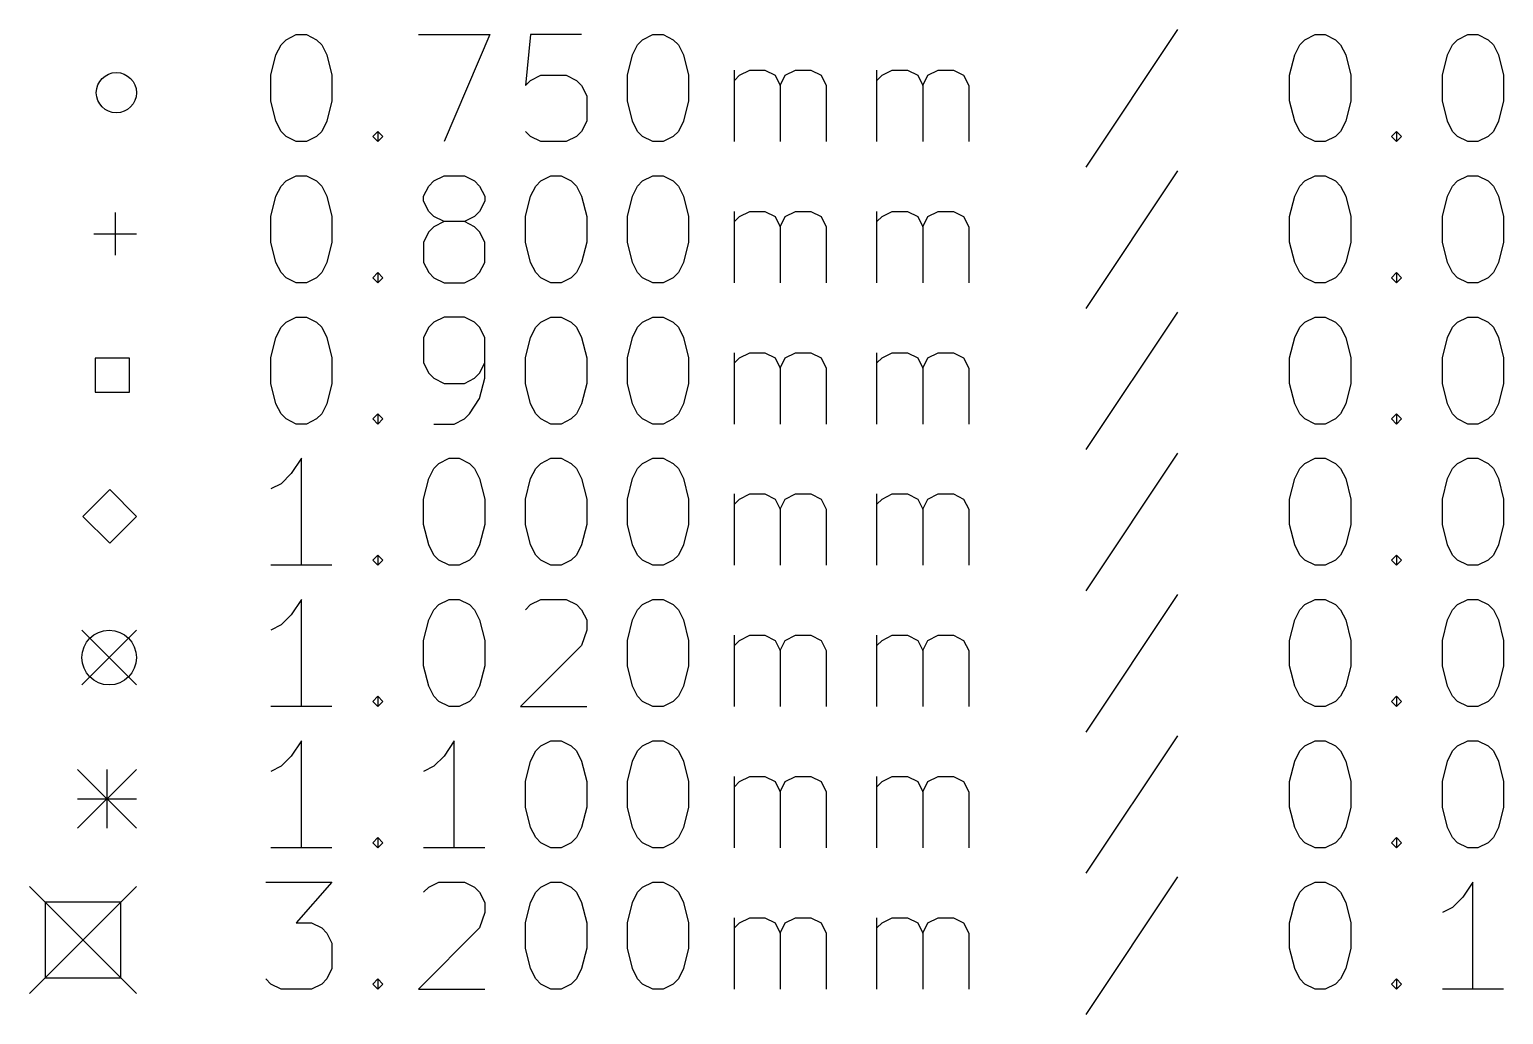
# Model space of a CAD drawing. Extents: x 1.25 to 9.55, y -6.99 to -1.14.
# Drawn here: x 1.252 to 2.337, y -6.976 to -6.251 of the extents above; entities that cross this region are included whole.
import ezdxf

# ---------------------------------------------------------------- set-up
doc = ezdxf.new("R2010")
doc.units = 0
doc.header["$MEASUREMENT"] = 0
doc.layers.add('BLACK', color=7, linetype='CONTINUOUS')

msp = doc.modelspace()

# ---------------------------------------------------------------- linework, layer by layer
at = {"layer": 'BLACK', "linetype": 'CONTINUOUS'}
for p, q in [((1.4375, -6.2622), (1.4412, -6.2585)), ((1.4412, -6.2585), (1.4487, -6.2547)), ((1.4487, -6.2547), (1.4562, -6.2547)), ((1.4562, -6.2547), (1.4637, -6.2585)), ((1.4637, -6.2585), (1.4675, -6.2622)), ((1.5387, -6.2547), (1.5912, -6.2547)), ((1.5912, -6.2547), (1.5575, -6.3335)), ((1.6212, -6.2547), (1.6175, -6.2922)), ((1.6587, -6.2547), (1.6212, -6.2547)), ((1.7, -6.2622), (1.7037, -6.2585)), ((1.7037, -6.2585), (1.7112, -6.2547)), ((1.7112, -6.2547), (1.7187, -6.2547)), ((1.7187, -6.2547), (1.7262, -6.2585)), ((1.7262, -6.2585), (1.73, -6.2622)), ((2.0974, -6.251), (2.0299, -6.3522)), ((2.1874, -6.2622), (2.1912, -6.2585)), ((2.1912, -6.2585), (2.1987, -6.2547)), ((2.1987, -6.2547), (2.2062, -6.2547)), ((2.2062, -6.2547), (2.2137, -6.2585)), ((2.2137, -6.2585), (2.2174, -6.2622)), ((2.2999, -6.2622), (2.3036, -6.2585)), ((2.3036, -6.2585), (2.3111, -6.2547)), ((2.3111, -6.2547), (2.3186, -6.2547)), ((2.3186, -6.2547), (2.3261, -6.2585)), ((2.3261, -6.2585), (2.3299, -6.2622)), ((1.43, -6.2847), (1.4338, -6.2697)), ((1.4338, -6.2697), (1.4375, -6.2622)), ((1.4675, -6.2622), (1.4712, -6.2697)), ((1.4712, -6.2697), (1.475, -6.2847)), ((1.6925, -6.2847), (1.6962, -6.2697)), ((1.6962, -6.2697), (1.7, -6.2622)), ((1.73, -6.2622), (1.7337, -6.2697)), ((1.7337, -6.2697), (1.7375, -6.2847)), ((2.1799, -6.2847), (2.1837, -6.2697)), ((2.1837, -6.2697), (2.1874, -6.2622)), ((2.2174, -6.2622), (2.2212, -6.2697)), ((2.2212, -6.2697), (2.2249, -6.2847)), ((2.2924, -6.2847), (2.2961, -6.2697)), ((2.2961, -6.2697), (2.2999, -6.2622)), ((2.3299, -6.2622), (2.3336, -6.2697)), ((2.3336, -6.2697), (2.3374, -6.2847)), ((1.7712, -6.3335), (1.7712, -6.281)), ((1.775, -6.2847), (1.7825, -6.281)), ((1.7825, -6.281), (1.7937, -6.281)), ((1.7937, -6.281), (1.8012, -6.2847)), ((1.8087, -6.2847), (1.8162, -6.281)), ((1.8162, -6.281), (1.8275, -6.281)), ((1.8275, -6.281), (1.835, -6.2847)), ((1.8762, -6.3335), (1.8762, -6.281)), ((1.8799, -6.2847), (1.8874, -6.281)), ((1.8874, -6.281), (1.8987, -6.281)), ((1.8987, -6.281), (1.9062, -6.2847)), ((1.9137, -6.2847), (1.9212, -6.281)), ((1.9212, -6.281), (1.9324, -6.281)), ((1.9324, -6.281), (1.9399, -6.2847)), ((1.43, -6.3035), (1.43, -6.2847)), ((1.475, -6.2847), (1.475, -6.3035)), ((1.6175, -6.2922), (1.6212, -6.2885)), ((1.6212, -6.2885), (1.6287, -6.2847)), ((1.6287, -6.2847), (1.6475, -6.2847)), ((1.6475, -6.2847), (1.655, -6.2885)), ((1.655, -6.2885), (1.6587, -6.2922)), ((1.6587, -6.2922), (1.6625, -6.2997)), ((1.6925, -6.3035), (1.6925, -6.2847)), ((1.7375, -6.2847), (1.7375, -6.3035)), ((1.7712, -6.2885), (1.775, -6.2847)), ((1.8012, -6.2847), (1.805, -6.2922)), ((1.805, -6.2922), (1.8087, -6.2847)), ((1.805, -6.2922), (1.805, -6.3335)), ((1.835, -6.2847), (1.8387, -6.2922)), ((1.8387, -6.2922), (1.8387, -6.3335)), ((1.8762, -6.2885), (1.8799, -6.2847)), ((1.9062, -6.2847), (1.9099, -6.2922)), ((1.9099, -6.2922), (1.9137, -6.2847)), ((1.9099, -6.2922), (1.9099, -6.3335)), ((1.9399, -6.2847), (1.9437, -6.2922)), ((1.9437, -6.2922), (1.9437, -6.3335)), ((2.1799, -6.3035), (2.1799, -6.2847)), ((2.2249, -6.2847), (2.2249, -6.3035)), ((2.2924, -6.3035), (2.2924, -6.2847)), ((2.3374, -6.2847), (2.3374, -6.3035)), ((1.4338, -6.3185), (1.43, -6.3035)), ((1.475, -6.3035), (1.4712, -6.3185)), ((1.6625, -6.2997), (1.6625, -6.3185)), ((1.6962, -6.3185), (1.6925, -6.3035)), ((1.7375, -6.3035), (1.7337, -6.3185)), ((2.1837, -6.3185), (2.1799, -6.3035)), ((2.2249, -6.3035), (2.2212, -6.3185)), ((2.2961, -6.3185), (2.2924, -6.3035)), ((2.3374, -6.3035), (2.3336, -6.3185)), ((1.4375, -6.326), (1.4338, -6.3185)), ((1.4712, -6.3185), (1.4675, -6.326)), ((1.6625, -6.3185), (1.6587, -6.326)), ((1.7, -6.326), (1.6962, -6.3185)), ((1.7337, -6.3185), (1.73, -6.326)), ((2.1874, -6.326), (2.1837, -6.3185)), ((2.2212, -6.3185), (2.2174, -6.326)), ((2.2999, -6.326), (2.2961, -6.3185)), ((2.3336, -6.3185), (2.3299, -6.326)), ((1.4412, -6.3297), (1.4375, -6.326)), ((1.4487, -6.3335), (1.4412, -6.3297)), ((1.4562, -6.3335), (1.4487, -6.3335)), ((1.4637, -6.3297), (1.4562, -6.3335)), ((1.4675, -6.326), (1.4637, -6.3297)), ((1.505, -6.3297), (1.5087, -6.326)), ((1.5087, -6.3335), (1.505, -6.3297)), ((1.5087, -6.326), (1.5125, -6.3297)), ((1.5087, -6.326), (1.5087, -6.3335)), ((1.5125, -6.3297), (1.5087, -6.3335)), ((1.6212, -6.3297), (1.6175, -6.326)), ((1.6287, -6.3335), (1.6212, -6.3297)), ((1.6475, -6.3335), (1.6287, -6.3335)), ((1.655, -6.3297), (1.6475, -6.3335)), ((1.6587, -6.326), (1.655, -6.3297)), ((1.7037, -6.3297), (1.7, -6.326)), ((1.7112, -6.3335), (1.7037, -6.3297)), ((1.7187, -6.3335), (1.7112, -6.3335)), ((1.7262, -6.3297), (1.7187, -6.3335)), ((1.73, -6.326), (1.7262, -6.3297)), ((2.1912, -6.3297), (2.1874, -6.326)), ((2.1987, -6.3335), (2.1912, -6.3297)), ((2.2062, -6.3335), (2.1987, -6.3335)), ((2.2137, -6.3297), (2.2062, -6.3335)), ((2.2174, -6.326), (2.2137, -6.3297)), ((2.2549, -6.3297), (2.2586, -6.326)), ((2.2586, -6.3335), (2.2549, -6.3297)), ((2.2586, -6.326), (2.2624, -6.3297)), ((2.2586, -6.326), (2.2586, -6.3335)), ((2.2624, -6.3297), (2.2586, -6.3335)), ((2.3036, -6.3297), (2.2999, -6.326)), ((2.3111, -6.3335), (2.3036, -6.3297)), ((2.3186, -6.3335), (2.3111, -6.3335)), ((2.3261, -6.3297), (2.3186, -6.3335)), ((2.3299, -6.326), (2.3261, -6.3297)), ((2.0974, -6.3549), (2.0299, -6.4562)), ((1.4338, -6.3737), (1.4375, -6.3662)), ((1.4375, -6.3662), (1.4412, -6.3624)), ((1.4412, -6.3624), (1.4487, -6.3587)), ((1.4487, -6.3587), (1.4562, -6.3587)), ((1.4562, -6.3587), (1.4637, -6.3624)), ((1.4637, -6.3624), (1.4675, -6.3662)), ((1.4675, -6.3662), (1.4712, -6.3737)), ((1.5425, -6.3737), (1.5462, -6.3662)), ((1.5462, -6.3662), (1.55, -6.3624)), ((1.55, -6.3624), (1.5575, -6.3587)), ((1.5575, -6.3587), (1.5725, -6.3587)), ((1.5725, -6.3587), (1.58, -6.3624)), ((1.58, -6.3624), (1.5837, -6.3662)), ((1.5837, -6.3662), (1.5875, -6.3737)), ((1.6212, -6.3737), (1.625, -6.3662)), ((1.625, -6.3662), (1.6287, -6.3624)), ((1.6287, -6.3624), (1.6362, -6.3587)), ((1.6362, -6.3587), (1.6437, -6.3587)), ((1.6437, -6.3587), (1.6512, -6.3624)), ((1.6512, -6.3624), (1.655, -6.3662)), ((1.655, -6.3662), (1.6587, -6.3737)), ((1.6962, -6.3737), (1.7, -6.3662)), ((1.7, -6.3662), (1.7037, -6.3624)), ((1.7037, -6.3624), (1.7112, -6.3587)), ((1.7112, -6.3587), (1.7187, -6.3587)), ((1.7187, -6.3587), (1.7262, -6.3624)), ((1.7262, -6.3624), (1.73, -6.3662)), ((1.73, -6.3662), (1.7337, -6.3737)), ((2.1837, -6.3737), (2.1874, -6.3662)), ((2.1874, -6.3662), (2.1912, -6.3624)), ((2.1912, -6.3624), (2.1987, -6.3587)), ((2.1987, -6.3587), (2.2062, -6.3587)), ((2.2062, -6.3587), (2.2137, -6.3624)), ((2.2137, -6.3624), (2.2174, -6.3662)), ((2.2174, -6.3662), (2.2212, -6.3737)), ((2.2961, -6.3737), (2.2999, -6.3662)), ((2.2999, -6.3662), (2.3036, -6.3624)), ((2.3036, -6.3624), (2.3111, -6.3587)), ((2.3111, -6.3587), (2.3186, -6.3587)), ((2.3186, -6.3587), (2.3261, -6.3624)), ((2.3261, -6.3624), (2.3299, -6.3662)), ((2.3299, -6.3662), (2.3336, -6.3737)), ((1.43, -6.3887), (1.4338, -6.3737)), ((1.4712, -6.3737), (1.475, -6.3887)), ((1.5425, -6.3774), (1.5425, -6.3737)), ((1.5462, -6.3849), (1.5425, -6.3774)), ((1.5875, -6.3774), (1.5837, -6.3849)), ((1.5875, -6.3737), (1.5875, -6.3774)), ((1.6175, -6.3887), (1.6212, -6.3737)), ((1.6587, -6.3737), (1.6625, -6.3887)), ((1.6925, -6.3887), (1.6962, -6.3737)), ((1.7337, -6.3737), (1.7375, -6.3887)), ((2.1799, -6.3887), (2.1837, -6.3737)), ((2.2212, -6.3737), (2.2249, -6.3887)), ((2.2924, -6.3887), (2.2961, -6.3737)), ((2.3336, -6.3737), (2.3374, -6.3887)), ((1.3153, -6.3856), (1.3153, -6.4171)), ((1.43, -6.4074), (1.43, -6.3887)), ((1.475, -6.3887), (1.475, -6.4074)), ((1.55, -6.3887), (1.5462, -6.3849)), ((1.5575, -6.3924), (1.55, -6.3887)), ((1.58, -6.3887), (1.5725, -6.3924)), ((1.5837, -6.3849), (1.58, -6.3887)), ((1.6175, -6.4074), (1.6175, -6.3887)), ((1.6625, -6.3887), (1.6625, -6.4074)), ((1.6925, -6.4074), (1.6925, -6.3887)), ((1.7375, -6.3887), (1.7375, -6.4074)), ((1.7712, -6.4374), (1.7712, -6.3849)), ((1.7712, -6.3924), (1.775, -6.3887)), ((1.775, -6.3887), (1.7825, -6.3849)), ((1.7825, -6.3849), (1.7937, -6.3849)), ((1.7937, -6.3849), (1.8012, -6.3887)), ((1.8012, -6.3887), (1.805, -6.3962)), ((1.805, -6.3962), (1.8087, -6.3887)), ((1.8087, -6.3887), (1.8162, -6.3849)), ((1.8162, -6.3849), (1.8275, -6.3849)), ((1.8275, -6.3849), (1.835, -6.3887)), ((1.835, -6.3887), (1.8387, -6.3962)), ((1.8762, -6.4374), (1.8762, -6.3849)), ((1.8762, -6.3924), (1.8799, -6.3887)), ((1.8799, -6.3887), (1.8874, -6.3849)), ((1.8874, -6.3849), (1.8987, -6.3849)), ((1.8987, -6.3849), (1.9062, -6.3887)), ((1.9062, -6.3887), (1.9099, -6.3962)), ((1.9099, -6.3962), (1.9137, -6.3887)), ((1.9137, -6.3887), (1.9212, -6.3849)), ((1.9212, -6.3849), (1.9324, -6.3849)), ((1.9324, -6.3849), (1.9399, -6.3887)), ((1.9399, -6.3887), (1.9437, -6.3962)), ((2.1799, -6.4074), (2.1799, -6.3887)), ((2.2249, -6.3887), (2.2249, -6.4074)), ((2.2924, -6.4074), (2.2924, -6.3887)), ((2.3374, -6.3887), (2.3374, -6.4074)), ((1.2996, -6.4014), (1.3311, -6.4014)), ((1.5462, -6.3999), (1.5425, -6.4074)), ((1.55, -6.3962), (1.5462, -6.3999)), ((1.5575, -6.3924), (1.55, -6.3962)), ((1.5725, -6.3924), (1.5575, -6.3924)), ((1.58, -6.3962), (1.5725, -6.3924)), ((1.5837, -6.3999), (1.58, -6.3962)), ((1.5875, -6.4074), (1.5837, -6.3999)), ((1.805, -6.3962), (1.805, -6.4374)), ((1.8387, -6.3962), (1.8387, -6.4374)), ((1.9099, -6.3962), (1.9099, -6.4374)), ((1.9437, -6.3962), (1.9437, -6.4374)), ((1.4338, -6.4224), (1.43, -6.4074)), ((1.475, -6.4074), (1.4712, -6.4224)), ((1.5425, -6.4074), (1.5425, -6.4224)), ((1.5875, -6.4224), (1.5875, -6.4074)), ((1.6212, -6.4224), (1.6175, -6.4074)), ((1.6625, -6.4074), (1.6587, -6.4224)), ((1.6962, -6.4224), (1.6925, -6.4074)), ((1.7375, -6.4074), (1.7337, -6.4224)), ((2.1837, -6.4224), (2.1799, -6.4074)), ((2.2249, -6.4074), (2.2212, -6.4224)), ((2.2961, -6.4224), (2.2924, -6.4074)), ((2.3374, -6.4074), (2.3336, -6.4224)), ((1.4375, -6.4299), (1.4338, -6.4224)), ((1.4712, -6.4224), (1.4675, -6.4299)), ((1.5425, -6.4224), (1.5462, -6.4299)), ((1.5837, -6.4299), (1.5875, -6.4224)), ((1.625, -6.4299), (1.6212, -6.4224)), ((1.6587, -6.4224), (1.655, -6.4299)), ((1.7, -6.4299), (1.6962, -6.4224)), ((1.7337, -6.4224), (1.73, -6.4299)), ((2.1874, -6.4299), (2.1837, -6.4224)), ((2.2212, -6.4224), (2.2174, -6.4299)), ((2.2999, -6.4299), (2.2961, -6.4224)), ((2.3336, -6.4224), (2.3299, -6.4299)), ((1.4412, -6.4337), (1.4375, -6.4299)), ((1.4487, -6.4374), (1.4412, -6.4337)), ((1.4637, -6.4337), (1.4562, -6.4374)), ((1.4675, -6.4299), (1.4637, -6.4337)), ((1.505, -6.4337), (1.5087, -6.4299)), ((1.5087, -6.4374), (1.505, -6.4337)), ((1.5087, -6.4299), (1.5125, -6.4337)), ((1.5087, -6.4299), (1.5087, -6.4374)), ((1.5125, -6.4337), (1.5087, -6.4374)), ((1.5462, -6.4299), (1.55, -6.4337)), ((1.55, -6.4337), (1.5575, -6.4374)), ((1.5725, -6.4374), (1.58, -6.4337)), ((1.58, -6.4337), (1.5837, -6.4299)), ((1.6287, -6.4337), (1.625, -6.4299)), ((1.6362, -6.4374), (1.6287, -6.4337)), ((1.6512, -6.4337), (1.6437, -6.4374)), ((1.655, -6.4299), (1.6512, -6.4337)), ((1.7037, -6.4337), (1.7, -6.4299)), ((1.7112, -6.4374), (1.7037, -6.4337)), ((1.7262, -6.4337), (1.7187, -6.4374)), ((1.73, -6.4299), (1.7262, -6.4337)), ((2.1912, -6.4337), (2.1874, -6.4299)), ((2.1987, -6.4374), (2.1912, -6.4337)), ((2.2137, -6.4337), (2.2062, -6.4374)), ((2.2174, -6.4299), (2.2137, -6.4337)), ((2.2549, -6.4337), (2.2586, -6.4299)), ((2.2586, -6.4374), (2.2549, -6.4337)), ((2.2586, -6.4299), (2.2624, -6.4337)), ((2.2586, -6.4299), (2.2586, -6.4374)), ((2.2624, -6.4337), (2.2586, -6.4374)), ((2.3036, -6.4337), (2.2999, -6.4299)), ((2.3111, -6.4374), (2.3036, -6.4337)), ((2.3261, -6.4337), (2.3186, -6.4374)), ((2.3299, -6.4299), (2.3261, -6.4337)), ((1.4562, -6.4374), (1.4487, -6.4374)), ((1.5575, -6.4374), (1.5725, -6.4374)), ((1.6437, -6.4374), (1.6362, -6.4374)), ((1.7187, -6.4374), (1.7112, -6.4374)), ((2.2062, -6.4374), (2.1987, -6.4374)), ((2.3186, -6.4374), (2.3111, -6.4374)), ((1.4375, -6.4701), (1.4412, -6.4664)), ((1.4412, -6.4664), (1.4487, -6.4626)), ((1.4487, -6.4626), (1.4562, -6.4626)), ((1.4562, -6.4626), (1.4637, -6.4664)), ((1.4637, -6.4664), (1.4675, -6.4701)), ((1.55, -6.4664), (1.5462, -6.4701)), ((1.5575, -6.4626), (1.55, -6.4664)), ((1.5725, -6.4626), (1.5575, -6.4626)), ((1.58, -6.4664), (1.5725, -6.4626)), ((1.5837, -6.4701), (1.58, -6.4664)), ((1.625, -6.4701), (1.6287, -6.4664)), ((1.6287, -6.4664), (1.6362, -6.4626)), ((1.6362, -6.4626), (1.6437, -6.4626)), ((1.6437, -6.4626), (1.6512, -6.4664)), ((1.6512, -6.4664), (1.655, -6.4701)), ((1.7, -6.4701), (1.7037, -6.4664)), ((1.7037, -6.4664), (1.7112, -6.4626)), ((1.7112, -6.4626), (1.7187, -6.4626)), ((1.7187, -6.4626), (1.7262, -6.4664)), ((1.7262, -6.4664), (1.73, -6.4701)), ((2.0974, -6.4589), (2.0299, -6.5601)), ((2.1874, -6.4701), (2.1912, -6.4664)), ((2.1912, -6.4664), (2.1987, -6.4626)), ((2.1987, -6.4626), (2.2062, -6.4626)), ((2.2062, -6.4626), (2.2137, -6.4664)), ((2.2137, -6.4664), (2.2174, -6.4701)), ((2.2999, -6.4701), (2.3036, -6.4664)), ((2.3036, -6.4664), (2.3111, -6.4626)), ((2.3111, -6.4626), (2.3186, -6.4626)), ((2.3186, -6.4626), (2.3261, -6.4664)), ((2.3261, -6.4664), (2.3299, -6.4701)), ((1.43, -6.4926), (1.4338, -6.4776)), ((1.4338, -6.4776), (1.4375, -6.4701)), ((1.4675, -6.4701), (1.4712, -6.4776)), ((1.4712, -6.4776), (1.475, -6.4926)), ((1.5462, -6.4701), (1.5425, -6.4776)), ((1.5425, -6.4776), (1.5425, -6.4964)), ((1.5875, -6.4776), (1.5837, -6.4701)), ((1.5875, -6.5076), (1.5875, -6.4776)), ((1.6175, -6.4926), (1.6212, -6.4776)), ((1.6212, -6.4776), (1.625, -6.4701)), ((1.655, -6.4701), (1.6587, -6.4776)), ((1.6587, -6.4776), (1.6625, -6.4926)), ((1.6925, -6.4926), (1.6962, -6.4776)), ((1.6962, -6.4776), (1.7, -6.4701)), ((1.73, -6.4701), (1.7337, -6.4776)), ((1.7337, -6.4776), (1.7375, -6.4926)), ((2.1799, -6.4926), (2.1837, -6.4776)), ((2.1837, -6.4776), (2.1874, -6.4701)), ((2.2174, -6.4701), (2.2212, -6.4776)), ((2.2212, -6.4776), (2.2249, -6.4926)), ((2.2924, -6.4926), (2.2961, -6.4776)), ((2.2961, -6.4776), (2.2999, -6.4701)), ((2.3299, -6.4701), (2.3336, -6.4776)), ((2.3336, -6.4776), (2.3374, -6.4926)), ((1.3259, -6.4928), (1.3008, -6.4928)), ((1.3008, -6.4928), (1.3008, -6.5179)), ((1.3259, -6.5179), (1.3259, -6.4928)), ((1.43, -6.5114), (1.43, -6.4926)), ((1.475, -6.4926), (1.475, -6.5114)), ((1.5425, -6.4964), (1.5462, -6.5039)), ((1.5837, -6.5039), (1.5875, -6.4964)), ((1.6175, -6.5114), (1.6175, -6.4926)), ((1.6625, -6.4926), (1.6625, -6.5114)), ((1.6925, -6.5114), (1.6925, -6.4926)), ((1.7375, -6.4926), (1.7375, -6.5114)), ((1.7712, -6.5414), (1.7712, -6.4889)), ((1.7712, -6.4964), (1.775, -6.4926)), ((1.775, -6.4926), (1.7825, -6.4889)), ((1.7825, -6.4889), (1.7937, -6.4889)), ((1.7937, -6.4889), (1.8012, -6.4926)), ((1.8012, -6.4926), (1.805, -6.5001)), ((1.805, -6.5001), (1.8087, -6.4926)), ((1.8087, -6.4926), (1.8162, -6.4889)), ((1.8162, -6.4889), (1.8275, -6.4889)), ((1.8275, -6.4889), (1.835, -6.4926)), ((1.835, -6.4926), (1.8387, -6.5001)), ((1.8762, -6.5414), (1.8762, -6.4889)), ((1.8762, -6.4964), (1.8799, -6.4926)), ((1.8799, -6.4926), (1.8874, -6.4889)), ((1.8874, -6.4889), (1.8987, -6.4889)), ((1.8987, -6.4889), (1.9062, -6.4926)), ((1.9062, -6.4926), (1.9099, -6.5001)), ((1.9099, -6.5001), (1.9137, -6.4926)), ((1.9137, -6.4926), (1.9212, -6.4889)), ((1.9212, -6.4889), (1.9324, -6.4889)), ((1.9324, -6.4889), (1.9399, -6.4926)), ((1.9399, -6.4926), (1.9437, -6.5001)), ((2.1799, -6.5114), (2.1799, -6.4926)), ((2.2249, -6.4926), (2.2249, -6.5114)), ((2.2924, -6.5114), (2.2924, -6.4926)), ((2.3374, -6.4926), (2.3374, -6.5114)), ((1.5462, -6.5039), (1.55, -6.5076)), ((1.55, -6.5076), (1.5575, -6.5114)), ((1.5725, -6.5114), (1.58, -6.5076)), ((1.58, -6.5076), (1.5837, -6.5039)), ((1.5837, -6.5226), (1.5875, -6.5076)), ((1.805, -6.5001), (1.805, -6.5414)), ((1.8387, -6.5001), (1.8387, -6.5414)), ((1.9099, -6.5001), (1.9099, -6.5414)), ((1.9437, -6.5001), (1.9437, -6.5414)), ((1.3008, -6.5179), (1.3259, -6.5179)), ((1.4338, -6.5264), (1.43, -6.5114)), ((1.475, -6.5114), (1.4712, -6.5264)), ((1.5575, -6.5114), (1.5725, -6.5114)), ((1.6212, -6.5264), (1.6175, -6.5114)), ((1.6625, -6.5114), (1.6587, -6.5264)), ((1.6962, -6.5264), (1.6925, -6.5114)), ((1.7375, -6.5114), (1.7337, -6.5264)), ((2.1837, -6.5264), (2.1799, -6.5114)), ((2.2249, -6.5114), (2.2212, -6.5264)), ((2.2961, -6.5264), (2.2924, -6.5114)), ((2.3374, -6.5114), (2.3336, -6.5264)), ((1.4375, -6.5339), (1.4338, -6.5264)), ((1.4712, -6.5264), (1.4675, -6.5339)), ((1.5762, -6.5339), (1.5837, -6.5226)), ((1.625, -6.5339), (1.6212, -6.5264)), ((1.6587, -6.5264), (1.655, -6.5339)), ((1.7, -6.5339), (1.6962, -6.5264)), ((1.7337, -6.5264), (1.73, -6.5339)), ((2.1874, -6.5339), (2.1837, -6.5264)), ((2.2212, -6.5264), (2.2174, -6.5339)), ((2.2999, -6.5339), (2.2961, -6.5264)), ((2.3336, -6.5264), (2.3299, -6.5339)), ((1.4412, -6.5376), (1.4375, -6.5339)), ((1.4487, -6.5414), (1.4412, -6.5376)), ((1.4562, -6.5414), (1.4487, -6.5414)), ((1.4637, -6.5376), (1.4562, -6.5414)), ((1.4675, -6.5339), (1.4637, -6.5376)), ((1.505, -6.5376), (1.5087, -6.5339)), ((1.5087, -6.5414), (1.505, -6.5376)), ((1.5087, -6.5339), (1.5125, -6.5376)), ((1.5087, -6.5339), (1.5087, -6.5414)), ((1.5125, -6.5376), (1.5087, -6.5414)), ((1.55, -6.5414), (1.565, -6.5414)), ((1.565, -6.5414), (1.5725, -6.5376)), ((1.5725, -6.5376), (1.5762, -6.5339)), ((1.6287, -6.5376), (1.625, -6.5339)), ((1.6362, -6.5414), (1.6287, -6.5376)), ((1.6437, -6.5414), (1.6362, -6.5414)), ((1.6512, -6.5376), (1.6437, -6.5414)), ((1.655, -6.5339), (1.6512, -6.5376)), ((1.7037, -6.5376), (1.7, -6.5339)), ((1.7112, -6.5414), (1.7037, -6.5376)), ((1.7187, -6.5414), (1.7112, -6.5414)), ((1.7262, -6.5376), (1.7187, -6.5414)), ((1.73, -6.5339), (1.7262, -6.5376)), ((2.1912, -6.5376), (2.1874, -6.5339)), ((2.1987, -6.5414), (2.1912, -6.5376)), ((2.2062, -6.5414), (2.1987, -6.5414)), ((2.2137, -6.5376), (2.2062, -6.5414)), ((2.2174, -6.5339), (2.2137, -6.5376)), ((2.2549, -6.5376), (2.2586, -6.5339)), ((2.2586, -6.5414), (2.2549, -6.5376)), ((2.2586, -6.5339), (2.2624, -6.5376)), ((2.2586, -6.5339), (2.2586, -6.5414)), ((2.2624, -6.5376), (2.2586, -6.5414)), ((2.3036, -6.5376), (2.2999, -6.5339)), ((2.3111, -6.5414), (2.3036, -6.5376)), ((2.3186, -6.5414), (2.3111, -6.5414)), ((2.3261, -6.5376), (2.3186, -6.5414)), ((2.3299, -6.5339), (2.3261, -6.5376)), ((2.0974, -6.5628), (2.0299, -6.664)), ((1.4525, -6.5665), (1.445, -6.5778)), ((1.4525, -6.6453), (1.4525, -6.5665)), ((1.5462, -6.5815), (1.55, -6.574)), ((1.55, -6.574), (1.5537, -6.5703)), ((1.5537, -6.5703), (1.5612, -6.5665)), ((1.5612, -6.5665), (1.5687, -6.5665)), ((1.5687, -6.5665), (1.5762, -6.5703)), ((1.5762, -6.5703), (1.58, -6.574)), ((1.58, -6.574), (1.5837, -6.5815)), ((1.6212, -6.5815), (1.625, -6.574)), ((1.625, -6.574), (1.6287, -6.5703)), ((1.6287, -6.5703), (1.6362, -6.5665)), ((1.6362, -6.5665), (1.6437, -6.5665)), ((1.6437, -6.5665), (1.6512, -6.5703)), ((1.6512, -6.5703), (1.655, -6.574)), ((1.655, -6.574), (1.6587, -6.5815)), ((1.6962, -6.5815), (1.7, -6.574)), ((1.7, -6.574), (1.7037, -6.5703)), ((1.7037, -6.5703), (1.7112, -6.5665)), ((1.7112, -6.5665), (1.7187, -6.5665)), ((1.7187, -6.5665), (1.7262, -6.5703)), ((1.7262, -6.5703), (1.73, -6.574)), ((1.73, -6.574), (1.7337, -6.5815)), ((2.1837, -6.5815), (2.1874, -6.574)), ((2.1874, -6.574), (2.1912, -6.5703)), ((2.1912, -6.5703), (2.1987, -6.5665)), ((2.1987, -6.5665), (2.2062, -6.5665)), ((2.2062, -6.5665), (2.2137, -6.5703)), ((2.2137, -6.5703), (2.2174, -6.574)), ((2.2174, -6.574), (2.2212, -6.5815)), ((2.2961, -6.5815), (2.2999, -6.574)), ((2.2999, -6.574), (2.3036, -6.5703)), ((2.3036, -6.5703), (2.3111, -6.5665)), ((2.3111, -6.5665), (2.3186, -6.5665)), ((2.3186, -6.5665), (2.3261, -6.5703)), ((2.3261, -6.5703), (2.3299, -6.574)), ((2.3299, -6.574), (2.3336, -6.5815)), ((1.4375, -6.5853), (1.43, -6.589)), ((1.445, -6.5778), (1.4375, -6.5853)), ((1.5425, -6.5965), (1.5462, -6.5815)), ((1.5837, -6.5815), (1.5875, -6.5965)), ((1.6175, -6.5965), (1.6212, -6.5815)), ((1.6587, -6.5815), (1.6625, -6.5965)), ((1.6925, -6.5965), (1.6962, -6.5815)), ((1.7337, -6.5815), (1.7375, -6.5965)), ((2.1799, -6.5965), (2.1837, -6.5815)), ((2.2212, -6.5815), (2.2249, -6.5965)), ((2.2924, -6.5965), (2.2961, -6.5815)), ((2.3336, -6.5815), (2.3374, -6.5965)), ((1.3114, -6.5896), (1.2917, -6.6093)), ((1.3311, -6.6093), (1.3114, -6.5896)), ((1.5425, -6.6153), (1.5425, -6.5965)), ((1.5875, -6.5965), (1.5875, -6.6153)), ((1.6175, -6.6153), (1.6175, -6.5965)), ((1.6625, -6.5965), (1.6625, -6.6153)), ((1.6925, -6.6153), (1.6925, -6.5965)), ((1.7375, -6.5965), (1.7375, -6.6153)), ((1.7712, -6.6453), (1.7712, -6.5928)), ((1.7712, -6.6003), (1.775, -6.5965)), ((1.775, -6.5965), (1.7825, -6.5928)), ((1.7825, -6.5928), (1.7937, -6.5928)), ((1.7937, -6.5928), (1.8012, -6.5965)), ((1.8012, -6.5965), (1.805, -6.604)), ((1.805, -6.604), (1.8087, -6.5965)), ((1.8087, -6.5965), (1.8162, -6.5928)), ((1.8162, -6.5928), (1.8275, -6.5928)), ((1.8275, -6.5928), (1.835, -6.5965)), ((1.835, -6.5965), (1.8387, -6.604)), ((1.8762, -6.6453), (1.8762, -6.5928)), ((1.8762, -6.6003), (1.8799, -6.5965)), ((1.8799, -6.5965), (1.8874, -6.5928)), ((1.8874, -6.5928), (1.8987, -6.5928)), ((1.8987, -6.5928), (1.9062, -6.5965)), ((1.9062, -6.5965), (1.9099, -6.604)), ((1.9099, -6.604), (1.9137, -6.5965)), ((1.9137, -6.5965), (1.9212, -6.5928)), ((1.9212, -6.5928), (1.9324, -6.5928)), ((1.9324, -6.5928), (1.9399, -6.5965)), ((1.9399, -6.5965), (1.9437, -6.604)), ((2.1799, -6.6153), (2.1799, -6.5965)), ((2.2249, -6.5965), (2.2249, -6.6153)), ((2.2924, -6.6153), (2.2924, -6.5965)), ((2.3374, -6.5965), (2.3374, -6.6153)), ((1.805, -6.604), (1.805, -6.6453)), ((1.8387, -6.604), (1.8387, -6.6453)), ((1.9099, -6.604), (1.9099, -6.6453)), ((1.9437, -6.604), (1.9437, -6.6453)), ((1.2917, -6.6093), (1.3114, -6.629)), ((1.3114, -6.629), (1.3311, -6.6093)), ((1.5462, -6.6303), (1.5425, -6.6153)), ((1.5875, -6.6153), (1.5837, -6.6303)), ((1.6212, -6.6303), (1.6175, -6.6153)), ((1.6625, -6.6153), (1.6587, -6.6303)), ((1.6962, -6.6303), (1.6925, -6.6153)), ((1.7375, -6.6153), (1.7337, -6.6303)), ((2.1837, -6.6303), (2.1799, -6.6153)), ((2.2249, -6.6153), (2.2212, -6.6303)), ((2.2961, -6.6303), (2.2924, -6.6153)), ((2.3374, -6.6153), (2.3336, -6.6303)), ((1.505, -6.6415), (1.5087, -6.6378)), ((1.5087, -6.6378), (1.5125, -6.6415)), ((1.5087, -6.6378), (1.5087, -6.6453)), ((1.55, -6.6378), (1.5462, -6.6303)), ((1.5537, -6.6415), (1.55, -6.6378)), ((1.58, -6.6378), (1.5762, -6.6415)), ((1.5837, -6.6303), (1.58, -6.6378)), ((1.625, -6.6378), (1.6212, -6.6303)), ((1.6287, -6.6415), (1.625, -6.6378)), ((1.655, -6.6378), (1.6512, -6.6415)), ((1.6587, -6.6303), (1.655, -6.6378)), ((1.7, -6.6378), (1.6962, -6.6303)), ((1.7037, -6.6415), (1.7, -6.6378)), ((1.73, -6.6378), (1.7262, -6.6415)), ((1.7337, -6.6303), (1.73, -6.6378)), ((2.1874, -6.6378), (2.1837, -6.6303)), ((2.1912, -6.6415), (2.1874, -6.6378)), ((2.2174, -6.6378), (2.2137, -6.6415)), ((2.2212, -6.6303), (2.2174, -6.6378)), ((2.2549, -6.6415), (2.2586, -6.6378)), ((2.2586, -6.6378), (2.2624, -6.6415)), ((2.2586, -6.6378), (2.2586, -6.6453)), ((2.2999, -6.6378), (2.2961, -6.6303)), ((2.3036, -6.6415), (2.2999, -6.6378)), ((2.3299, -6.6378), (2.3261, -6.6415)), ((2.3336, -6.6303), (2.3299, -6.6378)), ((1.475, -6.6453), (1.43, -6.6453)), ((1.5087, -6.6453), (1.505, -6.6415)), ((1.5125, -6.6415), (1.5087, -6.6453)), ((1.5612, -6.6453), (1.5537, -6.6415)), ((1.5687, -6.6453), (1.5612, -6.6453)), ((1.5762, -6.6415), (1.5687, -6.6453)), ((1.6362, -6.6453), (1.6287, -6.6415)), ((1.6437, -6.6453), (1.6362, -6.6453)), ((1.6512, -6.6415), (1.6437, -6.6453)), ((1.7112, -6.6453), (1.7037, -6.6415)), ((1.7187, -6.6453), (1.7112, -6.6453)), ((1.7262, -6.6415), (1.7187, -6.6453)), ((2.1987, -6.6453), (2.1912, -6.6415)), ((2.2062, -6.6453), (2.1987, -6.6453)), ((2.2137, -6.6415), (2.2062, -6.6453)), ((2.2586, -6.6453), (2.2549, -6.6415)), ((2.2624, -6.6415), (2.2586, -6.6453)), ((2.3111, -6.6453), (2.3036, -6.6415)), ((2.3186, -6.6453), (2.3111, -6.6453)), ((2.3261, -6.6415), (2.3186, -6.6453)), ((1.4525, -6.6705), (1.445, -6.6817)), ((1.4525, -6.7492), (1.4525, -6.6705)), ((1.5537, -6.6742), (1.5612, -6.6705)), ((1.5612, -6.6705), (1.5687, -6.6705)), ((1.5687, -6.6705), (1.5762, -6.6742)), ((1.6212, -6.6742), (1.6287, -6.6705)), ((1.6287, -6.6705), (1.6475, -6.6705)), ((1.6475, -6.6705), (1.655, -6.6742)), ((1.7037, -6.6742), (1.7112, -6.6705)), ((1.7112, -6.6705), (1.7187, -6.6705)), ((1.7187, -6.6705), (1.7262, -6.6742)), ((2.0974, -6.6667), (2.0299, -6.768)), ((2.1912, -6.6742), (2.1987, -6.6705)), ((2.1987, -6.6705), (2.2062, -6.6705)), ((2.2062, -6.6705), (2.2137, -6.6742)), ((2.3036, -6.6742), (2.3111, -6.6705)), ((2.3111, -6.6705), (2.3186, -6.6705)), ((2.3186, -6.6705), (2.3261, -6.6742)), ((1.445, -6.6817), (1.4375, -6.6892)), ((1.5462, -6.6855), (1.55, -6.678)), ((1.55, -6.678), (1.5537, -6.6742)), ((1.5762, -6.6742), (1.58, -6.678)), ((1.58, -6.678), (1.5837, -6.6855)), ((1.6175, -6.678), (1.6212, -6.6742)), ((1.655, -6.6742), (1.6587, -6.678)), ((1.6587, -6.678), (1.6625, -6.6855)), ((1.6962, -6.6855), (1.7, -6.678)), ((1.7, -6.678), (1.7037, -6.6742)), ((1.7262, -6.6742), (1.73, -6.678)), ((1.73, -6.678), (1.7337, -6.6855)), ((2.1837, -6.6855), (2.1874, -6.678)), ((2.1874, -6.678), (2.1912, -6.6742)), ((2.2137, -6.6742), (2.2174, -6.678)), ((2.2174, -6.678), (2.2212, -6.6855)), ((2.2961, -6.6855), (2.2999, -6.678)), ((2.2999, -6.678), (2.3036, -6.6742)), ((2.3261, -6.6742), (2.3299, -6.678)), ((2.3299, -6.678), (2.3336, -6.6855)), ((1.2909, -6.6931), (1.3311, -6.7333)), ((1.3311, -6.6931), (1.2909, -6.7333)), ((1.4375, -6.6892), (1.43, -6.693)), ((1.5425, -6.7005), (1.5462, -6.6855)), ((1.5837, -6.6855), (1.5875, -6.7005)), ((1.6625, -6.693), (1.6587, -6.7042)), ((1.6625, -6.6855), (1.6625, -6.693)), ((1.6925, -6.7005), (1.6962, -6.6855)), ((1.7337, -6.6855), (1.7375, -6.7005)), ((2.1799, -6.7005), (2.1837, -6.6855)), ((2.2212, -6.6855), (2.2249, -6.7005)), ((2.2924, -6.7005), (2.2961, -6.6855)), ((2.3336, -6.6855), (2.3374, -6.7005)), ((1.5425, -6.7192), (1.5425, -6.7005)), ((1.5875, -6.7005), (1.5875, -6.7192)), ((1.6587, -6.7042), (1.6137, -6.7492)), ((1.6925, -6.7192), (1.6925, -6.7005)), ((1.7375, -6.7005), (1.7375, -6.7192)), ((1.7712, -6.7492), (1.7712, -6.6967)), ((1.7712, -6.7042), (1.775, -6.7005)), ((1.775, -6.7005), (1.7825, -6.6967)), ((1.7825, -6.6967), (1.7937, -6.6967)), ((1.7937, -6.6967), (1.8012, -6.7005)), ((1.8012, -6.7005), (1.805, -6.708)), ((1.805, -6.708), (1.8087, -6.7005)), ((1.8087, -6.7005), (1.8162, -6.6967)), ((1.8162, -6.6967), (1.8275, -6.6967)), ((1.8275, -6.6967), (1.835, -6.7005)), ((1.835, -6.7005), (1.8387, -6.708)), ((1.8762, -6.7492), (1.8762, -6.6967)), ((1.8762, -6.7042), (1.8799, -6.7005)), ((1.8799, -6.7005), (1.8874, -6.6967)), ((1.8874, -6.6967), (1.8987, -6.6967)), ((1.8987, -6.6967), (1.9062, -6.7005)), ((1.9062, -6.7005), (1.9099, -6.708)), ((1.9099, -6.708), (1.9137, -6.7005)), ((1.9137, -6.7005), (1.9212, -6.6967)), ((1.9212, -6.6967), (1.9324, -6.6967)), ((1.9324, -6.6967), (1.9399, -6.7005)), ((1.9399, -6.7005), (1.9437, -6.708)), ((2.1799, -6.7192), (2.1799, -6.7005)), ((2.2249, -6.7005), (2.2249, -6.7192)), ((2.2924, -6.7192), (2.2924, -6.7005)), ((2.3374, -6.7005), (2.3374, -6.7192)), ((1.805, -6.708), (1.805, -6.7492)), ((1.8387, -6.708), (1.8387, -6.7492)), ((1.9099, -6.708), (1.9099, -6.7492)), ((1.9437, -6.708), (1.9437, -6.7492)), ((1.5462, -6.7342), (1.5425, -6.7192)), ((1.5875, -6.7192), (1.5837, -6.7342)), ((1.6962, -6.7342), (1.6925, -6.7192)), ((1.7375, -6.7192), (1.7337, -6.7342)), ((2.1837, -6.7342), (2.1799, -6.7192)), ((2.2249, -6.7192), (2.2212, -6.7342)), ((2.2961, -6.7342), (2.2924, -6.7192)), ((2.3374, -6.7192), (2.3336, -6.7342)), ((1.55, -6.7417), (1.5462, -6.7342)), ((1.5837, -6.7342), (1.58, -6.7417)), ((1.7, -6.7417), (1.6962, -6.7342)), ((1.7337, -6.7342), (1.73, -6.7417)), ((2.1874, -6.7417), (2.1837, -6.7342)), ((2.2212, -6.7342), (2.2174, -6.7417)), ((2.2999, -6.7417), (2.2961, -6.7342)), ((2.3336, -6.7342), (2.3299, -6.7417)), ((1.505, -6.7455), (1.5087, -6.7417)), ((1.5087, -6.7492), (1.505, -6.7455)), ((1.5087, -6.7417), (1.5125, -6.7455)), ((1.5087, -6.7417), (1.5087, -6.7492)), ((1.5125, -6.7455), (1.5087, -6.7492)), ((1.5537, -6.7455), (1.55, -6.7417)), ((1.5612, -6.7492), (1.5537, -6.7455)), ((1.5762, -6.7455), (1.5687, -6.7492)), ((1.58, -6.7417), (1.5762, -6.7455)), ((1.7037, -6.7455), (1.7, -6.7417)), ((1.7112, -6.7492), (1.7037, -6.7455)), ((1.7262, -6.7455), (1.7187, -6.7492)), ((1.73, -6.7417), (1.7262, -6.7455)), ((2.1912, -6.7455), (2.1874, -6.7417)), ((2.1987, -6.7492), (2.1912, -6.7455)), ((2.2137, -6.7455), (2.2062, -6.7492)), ((2.2174, -6.7417), (2.2137, -6.7455)), ((2.2549, -6.7455), (2.2586, -6.7417)), ((2.2586, -6.7492), (2.2549, -6.7455)), ((2.2586, -6.7417), (2.2624, -6.7455)), ((2.2586, -6.7417), (2.2586, -6.7492)), ((2.2624, -6.7455), (2.2586, -6.7492)), ((2.3036, -6.7455), (2.2999, -6.7417)), ((2.3111, -6.7492), (2.3036, -6.7455)), ((2.3261, -6.7455), (2.3186, -6.7492)), ((2.3299, -6.7417), (2.3261, -6.7455)), ((1.475, -6.7492), (1.43, -6.7492)), ((1.5687, -6.7492), (1.5612, -6.7492)), ((1.6137, -6.7492), (1.6625, -6.7492)), ((1.7187, -6.7492), (1.7112, -6.7492)), ((2.2062, -6.7492), (2.1987, -6.7492)), ((2.3186, -6.7492), (2.3111, -6.7492)), ((2.0974, -6.7707), (2.0299, -6.8719)), ((1.4525, -6.7744), (1.445, -6.7857)), ((1.4525, -6.8532), (1.4525, -6.7744)), ((1.565, -6.7744), (1.5575, -6.7857)), ((1.565, -6.8532), (1.565, -6.7744)), ((1.625, -6.7819), (1.6287, -6.7782)), ((1.6287, -6.7782), (1.6362, -6.7744)), ((1.6362, -6.7744), (1.6437, -6.7744)), ((1.6437, -6.7744), (1.6512, -6.7782)), ((1.6512, -6.7782), (1.655, -6.7819)), ((1.7, -6.7819), (1.7037, -6.7782)), ((1.7037, -6.7782), (1.7112, -6.7744)), ((1.7112, -6.7744), (1.7187, -6.7744)), ((1.7187, -6.7744), (1.7262, -6.7782)), ((1.7262, -6.7782), (1.73, -6.7819)), ((2.1874, -6.7819), (2.1912, -6.7782)), ((2.1912, -6.7782), (2.1987, -6.7744)), ((2.1987, -6.7744), (2.2062, -6.7744)), ((2.2062, -6.7744), (2.2137, -6.7782)), ((2.2137, -6.7782), (2.2174, -6.7819)), ((2.2999, -6.7819), (2.3036, -6.7782)), ((2.3036, -6.7782), (2.3111, -6.7744)), ((2.3111, -6.7744), (2.3186, -6.7744)), ((2.3186, -6.7744), (2.3261, -6.7782)), ((2.3261, -6.7782), (2.3299, -6.7819)), ((1.445, -6.7857), (1.4375, -6.7932)), ((1.5575, -6.7857), (1.55, -6.7932)), ((1.6175, -6.8044), (1.6212, -6.7894)), ((1.6212, -6.7894), (1.625, -6.7819)), ((1.655, -6.7819), (1.6587, -6.7894)), ((1.6587, -6.7894), (1.6625, -6.8044)), ((1.6925, -6.8044), (1.6962, -6.7894)), ((1.6962, -6.7894), (1.7, -6.7819)), ((1.73, -6.7819), (1.7337, -6.7894)), ((1.7337, -6.7894), (1.7375, -6.8044)), ((2.1799, -6.8044), (2.1837, -6.7894)), ((2.1837, -6.7894), (2.1874, -6.7819)), ((2.2174, -6.7819), (2.2212, -6.7894)), ((2.2212, -6.7894), (2.2249, -6.8044)), ((2.2924, -6.8044), (2.2961, -6.7894)), ((2.2961, -6.7894), (2.2999, -6.7819)), ((2.3299, -6.7819), (2.3336, -6.7894)), ((2.3336, -6.7894), (2.3374, -6.8044)), ((1.2878, -6.7955), (1.3311, -6.8388)), ((1.3311, -6.7955), (1.2878, -6.8388)), ((1.3094, -6.7955), (1.3094, -6.8388)), ((1.4375, -6.7932), (1.43, -6.7969)), ((1.55, -6.7932), (1.5425, -6.7969)), ((1.7712, -6.8532), (1.7712, -6.8007)), ((1.775, -6.8044), (1.7825, -6.8007)), ((1.7825, -6.8007), (1.7937, -6.8007)), ((1.7937, -6.8007), (1.8012, -6.8044)), ((1.8087, -6.8044), (1.8162, -6.8007)), ((1.8162, -6.8007), (1.8275, -6.8007)), ((1.8275, -6.8007), (1.835, -6.8044)), ((1.8762, -6.8532), (1.8762, -6.8007)), ((1.8799, -6.8044), (1.8874, -6.8007)), ((1.8874, -6.8007), (1.8987, -6.8007)), ((1.8987, -6.8007), (1.9062, -6.8044)), ((1.9137, -6.8044), (1.9212, -6.8007)), ((1.9212, -6.8007), (1.9324, -6.8007)), ((1.9324, -6.8007), (1.9399, -6.8044)), ((1.6175, -6.8232), (1.6175, -6.8044)), ((1.6625, -6.8044), (1.6625, -6.8232)), ((1.6925, -6.8232), (1.6925, -6.8044)), ((1.7375, -6.8044), (1.7375, -6.8232)), ((1.7712, -6.8082), (1.775, -6.8044)), ((1.8012, -6.8044), (1.805, -6.8119)), ((1.805, -6.8119), (1.8087, -6.8044)), ((1.805, -6.8119), (1.805, -6.8532)), ((1.835, -6.8044), (1.8387, -6.8119)), ((1.8387, -6.8119), (1.8387, -6.8532)), ((1.8762, -6.8082), (1.8799, -6.8044)), ((1.9062, -6.8044), (1.9099, -6.8119)), ((1.9099, -6.8119), (1.9137, -6.8044)), ((1.9099, -6.8119), (1.9099, -6.8532)), ((1.9399, -6.8044), (1.9437, -6.8119)), ((1.9437, -6.8119), (1.9437, -6.8532)), ((2.1799, -6.8232), (2.1799, -6.8044)), ((2.2249, -6.8044), (2.2249, -6.8232)), ((2.2924, -6.8232), (2.2924, -6.8044)), ((2.3374, -6.8044), (2.3374, -6.8232)), ((1.2878, -6.8171), (1.3311, -6.8171)), ((1.6212, -6.8382), (1.6175, -6.8232)), ((1.6625, -6.8232), (1.6587, -6.8382)), ((1.6962, -6.8382), (1.6925, -6.8232)), ((1.7375, -6.8232), (1.7337, -6.8382)), ((2.1837, -6.8382), (2.1799, -6.8232)), ((2.2249, -6.8232), (2.2212, -6.8382)), ((2.2961, -6.8382), (2.2924, -6.8232)), ((2.3374, -6.8232), (2.3336, -6.8382)), ((1.505, -6.8494), (1.5087, -6.8457)), ((1.5087, -6.8457), (1.5125, -6.8494)), ((1.5087, -6.8457), (1.5087, -6.8532)), ((1.625, -6.8457), (1.6212, -6.8382)), ((1.6287, -6.8494), (1.625, -6.8457)), ((1.655, -6.8457), (1.6512, -6.8494)), ((1.6587, -6.8382), (1.655, -6.8457)), ((1.7, -6.8457), (1.6962, -6.8382)), ((1.7037, -6.8494), (1.7, -6.8457)), ((1.73, -6.8457), (1.7262, -6.8494)), ((1.7337, -6.8382), (1.73, -6.8457)), ((2.1874, -6.8457), (2.1837, -6.8382)), ((2.1912, -6.8494), (2.1874, -6.8457)), ((2.2174, -6.8457), (2.2137, -6.8494)), ((2.2212, -6.8382), (2.2174, -6.8457)), ((2.2549, -6.8494), (2.2586, -6.8457)), ((2.2586, -6.8457), (2.2624, -6.8494)), ((2.2586, -6.8457), (2.2586, -6.8532)), ((2.2999, -6.8457), (2.2961, -6.8382)), ((2.3036, -6.8494), (2.2999, -6.8457)), ((2.3299, -6.8457), (2.3261, -6.8494)), ((2.3336, -6.8382), (2.3299, -6.8457)), ((1.475, -6.8532), (1.43, -6.8532)), ((1.5087, -6.8532), (1.505, -6.8494)), ((1.5125, -6.8494), (1.5087, -6.8532)), ((1.5875, -6.8532), (1.5425, -6.8532)), ((1.6362, -6.8532), (1.6287, -6.8494)), ((1.6437, -6.8532), (1.6362, -6.8532)), ((1.6512, -6.8494), (1.6437, -6.8532)), ((1.7112, -6.8532), (1.7037, -6.8494)), ((1.7187, -6.8532), (1.7112, -6.8532)), ((1.7262, -6.8494), (1.7187, -6.8532)), ((2.1987, -6.8532), (2.1912, -6.8494)), ((2.2062, -6.8532), (2.1987, -6.8532)), ((2.2137, -6.8494), (2.2062, -6.8532)), ((2.2586, -6.8532), (2.2549, -6.8494)), ((2.2624, -6.8494), (2.2586, -6.8532)), ((2.3111, -6.8532), (2.3036, -6.8494)), ((2.3186, -6.8532), (2.3111, -6.8532)), ((2.3261, -6.8494), (2.3186, -6.8532)), ((1.4263, -6.8784), (1.475, -6.8784)), ((1.475, -6.8784), (1.4487, -6.9084)), ((1.5462, -6.8821), (1.5537, -6.8784)), ((1.5537, -6.8784), (1.5725, -6.8784)), ((1.5725, -6.8784), (1.58, -6.8821)), ((1.6287, -6.8821), (1.6362, -6.8784)), ((1.6362, -6.8784), (1.6437, -6.8784)), ((1.6437, -6.8784), (1.6512, -6.8821)), ((1.7037, -6.8821), (1.7112, -6.8784)), ((1.7112, -6.8784), (1.7187, -6.8784)), ((1.7187, -6.8784), (1.7262, -6.8821)), ((2.0974, -6.8746), (2.0299, -6.9758)), ((2.1912, -6.8821), (2.1987, -6.8784)), ((2.1987, -6.8784), (2.2062, -6.8784)), ((2.2062, -6.8784), (2.2137, -6.8821)), ((2.3149, -6.8784), (2.3074, -6.8896)), ((2.3149, -6.9571), (2.3149, -6.8784)), ((1.2523, -6.8817), (1.3311, -6.9605)), ((1.3311, -6.8817), (1.2523, -6.9605)), ((1.5425, -6.8859), (1.5462, -6.8821)), ((1.58, -6.8821), (1.5837, -6.8859)), ((1.5837, -6.8859), (1.5875, -6.8934)), ((1.6212, -6.8934), (1.625, -6.8859)), ((1.625, -6.8859), (1.6287, -6.8821)), ((1.6512, -6.8821), (1.655, -6.8859)), ((1.655, -6.8859), (1.6587, -6.8934)), ((1.6962, -6.8934), (1.7, -6.8859)), ((1.7, -6.8859), (1.7037, -6.8821)), ((1.7262, -6.8821), (1.73, -6.8859)), ((1.73, -6.8859), (1.7337, -6.8934)), ((2.1837, -6.8934), (2.1874, -6.8859)), ((2.1874, -6.8859), (2.1912, -6.8821)), ((2.2137, -6.8821), (2.2174, -6.8859)), ((2.2174, -6.8859), (2.2212, -6.8934)), ((2.3074, -6.8896), (2.2999, -6.8971)), ((1.3196, -6.8932), (1.2639, -6.8932)), ((1.2639, -6.8932), (1.2639, -6.9489)), ((1.3196, -6.9489), (1.3196, -6.8932)), ((1.5875, -6.9009), (1.5837, -6.9121)), ((1.5875, -6.8934), (1.5875, -6.9009)), ((1.6175, -6.9084), (1.6212, -6.8934)), ((1.6587, -6.8934), (1.6625, -6.9084)), ((1.6925, -6.9084), (1.6962, -6.8934)), ((1.7337, -6.8934), (1.7375, -6.9084)), ((2.1799, -6.9084), (2.1837, -6.8934)), ((2.2212, -6.8934), (2.2249, -6.9084)), ((2.2999, -6.8971), (2.2924, -6.9009)), ((1.4487, -6.9084), (1.46, -6.9084)), ((1.46, -6.9084), (1.4675, -6.9121)), ((1.6175, -6.9271), (1.6175, -6.9084)), ((1.6625, -6.9084), (1.6625, -6.9271)), ((1.6925, -6.9271), (1.6925, -6.9084)), ((1.7375, -6.9084), (1.7375, -6.9271)), ((1.7712, -6.9571), (1.7712, -6.9046)), ((1.7712, -6.9121), (1.775, -6.9084)), ((1.775, -6.9084), (1.7825, -6.9046)), ((1.7825, -6.9046), (1.7937, -6.9046)), ((1.7937, -6.9046), (1.8012, -6.9084)), ((1.8012, -6.9084), (1.805, -6.9159)), ((1.805, -6.9159), (1.8087, -6.9084)), ((1.8087, -6.9084), (1.8162, -6.9046)), ((1.8162, -6.9046), (1.8275, -6.9046)), ((1.8275, -6.9046), (1.835, -6.9084)), ((1.835, -6.9084), (1.8387, -6.9159)), ((1.8762, -6.9571), (1.8762, -6.9046)), ((1.8762, -6.9121), (1.8799, -6.9084)), ((1.8799, -6.9084), (1.8874, -6.9046)), ((1.8874, -6.9046), (1.8987, -6.9046)), ((1.8987, -6.9046), (1.9062, -6.9084)), ((1.9062, -6.9084), (1.9099, -6.9159)), ((1.9099, -6.9159), (1.9137, -6.9084)), ((1.9137, -6.9084), (1.9212, -6.9046)), ((1.9212, -6.9046), (1.9324, -6.9046)), ((1.9324, -6.9046), (1.9399, -6.9084)), ((1.9399, -6.9084), (1.9437, -6.9159)), ((2.1799, -6.9271), (2.1799, -6.9084)), ((2.2249, -6.9084), (2.2249, -6.9271)), ((1.4675, -6.9121), (1.4712, -6.9159)), ((1.4712, -6.9159), (1.475, -6.9234)), ((1.5837, -6.9121), (1.5387, -6.9571)), ((1.805, -6.9159), (1.805, -6.9571)), ((1.8387, -6.9159), (1.8387, -6.9571)), ((1.9099, -6.9159), (1.9099, -6.9571)), ((1.9437, -6.9159), (1.9437, -6.9571)), ((1.475, -6.9234), (1.475, -6.9421)), ((1.6212, -6.9421), (1.6175, -6.9271)), ((1.6625, -6.9271), (1.6587, -6.9421)), ((1.6962, -6.9421), (1.6925, -6.9271)), ((1.7375, -6.9271), (1.7337, -6.9421)), ((2.1837, -6.9421), (2.1799, -6.9271)), ((2.2249, -6.9271), (2.2212, -6.9421)), ((1.475, -6.9421), (1.4712, -6.9496)), ((1.625, -6.9496), (1.6212, -6.9421)), ((1.6587, -6.9421), (1.655, -6.9496)), ((1.7, -6.9496), (1.6962, -6.9421)), ((1.7337, -6.9421), (1.73, -6.9496)), ((2.1874, -6.9496), (2.1837, -6.9421)), ((2.2212, -6.9421), (2.2174, -6.9496)), ((1.2639, -6.9489), (1.3196, -6.9489)), ((1.43, -6.9534), (1.4263, -6.9496)), ((1.4375, -6.9571), (1.43, -6.9534)), ((1.4675, -6.9534), (1.46, -6.9571)), ((1.4712, -6.9496), (1.4675, -6.9534)), ((1.505, -6.9534), (1.5087, -6.9496)), ((1.5087, -6.9571), (1.505, -6.9534)), ((1.5087, -6.9496), (1.5125, -6.9534)), ((1.5087, -6.9496), (1.5087, -6.9571)), ((1.5125, -6.9534), (1.5087, -6.9571)), ((1.6287, -6.9534), (1.625, -6.9496)), ((1.6362, -6.9571), (1.6287, -6.9534)), ((1.6512, -6.9534), (1.6437, -6.9571)), ((1.655, -6.9496), (1.6512, -6.9534)), ((1.7037, -6.9534), (1.7, -6.9496)), ((1.7112, -6.9571), (1.7037, -6.9534)), ((1.7262, -6.9534), (1.7187, -6.9571)), ((1.73, -6.9496), (1.7262, -6.9534)), ((2.1912, -6.9534), (2.1874, -6.9496)), ((2.1987, -6.9571), (2.1912, -6.9534)), ((2.2137, -6.9534), (2.2062, -6.9571)), ((2.2174, -6.9496), (2.2137, -6.9534)), ((2.2549, -6.9534), (2.2586, -6.9496)), ((2.2586, -6.9571), (2.2549, -6.9534)), ((2.2586, -6.9496), (2.2624, -6.9534)), ((2.2586, -6.9496), (2.2586, -6.9571)), ((2.2624, -6.9534), (2.2586, -6.9571)), ((1.46, -6.9571), (1.4375, -6.9571)), ((1.5387, -6.9571), (1.5875, -6.9571)), ((1.6437, -6.9571), (1.6362, -6.9571)), ((1.7187, -6.9571), (1.7112, -6.9571)), ((2.2062, -6.9571), (2.1987, -6.9571)), ((2.3374, -6.9571), (2.2924, -6.9571))]:
    msp.add_line(p, q, dxfattribs=at)
at = {"layer": 'BLACK'}
for centre, radius in [((1.3163, -6.2975), 0.0148), ((1.311, -6.7132), 0.0201)]:
    msp.add_circle(centre, radius, dxfattribs=at)

doc.saveas('drawing.dxf')
